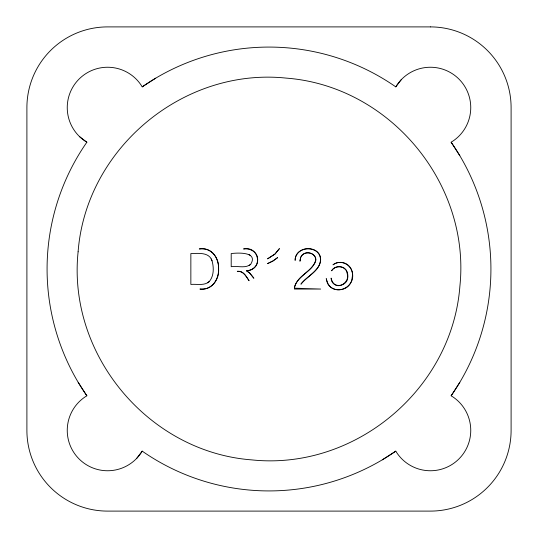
<?xml version="1.0" encoding="UTF-8"?>
<svg xmlns="http://www.w3.org/2000/svg" width="538" height="538" viewBox="0 0 538 538"><rect width="100%" height="100%" fill="white"/><g stroke="black" fill="none" stroke-linecap="round" stroke-linejoin="round"><path stroke-width="0.81" d="M451.14 395.786A221.925 221.925 0 0 0 451.14 142.214A40.35 40.35 0 0 0 458.934 79.066A40.35 40.35 0 0 0 395.786 86.86A221.925 221.925 0 0 0 142.214 86.86A40.35 40.35 0 0 0 79.066 79.066A40.35 40.35 0 0 0 86.86 142.214A221.925 221.925 0 0 0 86.86 395.786A40.35 40.35 0 0 0 79.066 458.934A40.35 40.35 0 0 0 142.214 451.14A221.925 221.925 0 0 0 395.786 451.14A40.35 40.35 0 0 0 458.934 458.934A40.35 40.35 0 0 0 451.14 395.786L459.808 382.323M395.786 86.86L401.261 79.685M136.739 458.315L142.214 451.14M250.681 264.326C258.583 251.522 237.46 252.773 231.206 253.566L231.206 266.693C237.345 265.611 245.348 268.778 250.681 264.326L249.121 265.516M209.221 281.596C214.043 276.001 213.922 267.588 212.053 260.843C209.195 251.831 198.078 253.432 190.856 253.566L190.856 284.434C196.76 283.829 204.258 286.028 209.221 281.596L207.655 282.793M142.214 86.86L155.677 78.192M382.323 459.808L395.786 451.14M249.107 254.588L250.284 255.375M79.685 136.739L86.86 142.214M451.14 142.214L459.808 155.677M78.192 382.323L86.86 395.786M211.152 258.953L212.053 260.843M294.414 288.16L294.4 289.054L320.655 289.054L294.414 288.16C296.445 276.431 310.11 272.463 315.167 262.524C318.489 255.577 308.926 250.089 303.392 254.071A7.128 7.128 0 0 0 301.697 255.604L300.56 257.641L299.989 261.098L300.56 257.641L301.697 255.604L304.057 253.694C308.751 251.481 315.705 253.862 315.793 259.652C313.271 270.984 299.047 274.864 294.959 285.584A9.052 9.052 0 0 0 294.414 288.16M218.562 268.778C219.639 279.478 211.38 290.574 199.934 289.054C225.281 291.401 224.682 245.234 199.282 248.946C211.118 247.15 219.322 257.729 218.562 268.778M352.498 275.402L351.711 280.513A14.217 14.217 0 0 1 350.097 283.856C346.68 289.592 338.859 291.192 332.988 288.59A11.332 11.332 0 0 1 330.144 286.72L329.337 285.927A11.258 11.258 0 0 1 327.46 283.163L326.243 278.603C330.164 299.141 358.624 288.489 351.617 270.17A12.058 12.058 0 0 0 349.808 266.929C346.001 261.697 337.985 260.863 332.975 264.851C340.87 258.482 353.21 265.416 352.498 275.402M257.695 259.901C258.032 266.054 252.261 270.52 246.505 270.822L249.558 272.88L253.808 278.153L249.558 272.88L246.505 270.822C263.593 269.78 259.329 245.557 243.559 248.946C250.412 247.971 258.052 252.315 257.695 259.901M78.111 251.777C67.324 354.717 148.535 452.075 251.777 459.889C354.717 470.676 452.075 389.465 459.889 286.223C470.676 183.283 389.465 85.925 286.223 78.111C183.283 67.324 85.925 148.535 78.111 251.777M320.655 259.834C319.915 271.273 306.855 275.927 300.924 284.192C307.709 275.375 323.963 268.617 319.814 255.489C318.449 252.309 315.497 249.935 312.141 249.155C304.488 246.787 295.039 251.73 295.133 260.372C294.979 245.422 320.567 244.864 320.655 259.834M347.635 275.812C349.397 286.492 331.664 289.706 331.105 278.112C334.851 294.313 353.903 281.139 345.873 269.773C343.103 266.122 337.212 265.705 333.681 268.455A8.675 8.675 0 0 0 331.59 270.822C334.838 265.241 343.896 265.389 346.734 271.219L347.635 275.812M279.356 248.704L274.945 254.077L267.662 258.791L274.945 254.077L279.356 248.704M277.628 257.615L272.907 261.011L267.662 263.559L272.907 261.011L277.628 257.615M430.4 26.9L107.6 26.9A80.7 80.7 0 0 0 26.9 107.6L26.9 430.4A80.7 80.7 0 0 0 107.6 511.1L430.4 511.1A80.7 80.7 0 0 0 511.1 430.4L511.1 107.6A80.7 80.7 0 0 0 430.4 26.9M239.047 271.354L237.298 271.307C243.31 270.5 246.317 276.572 249.081 280.715C246.417 277.164 244.111 271.751 239.047 271.354"/></g></svg>
